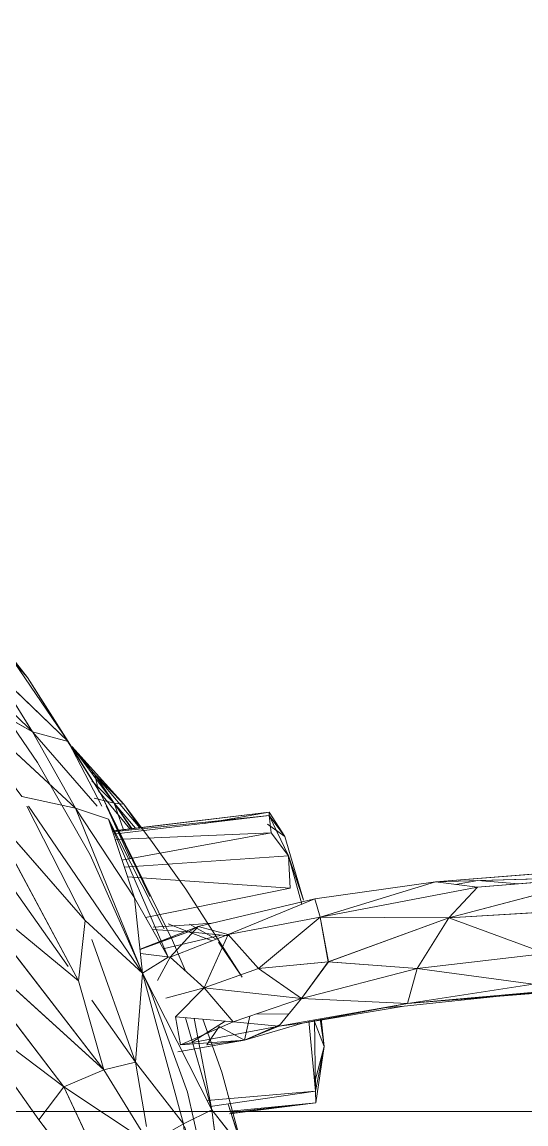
# Model space of a CAD drawing. Header units: inches. Extents: x -1767 to 184, y -1065 to 157.
# Drawn here: x -738.437 to -737.339, y -216.023 to -213.625 of the extents above; entities that cross this region are included whole.
import ezdxf

# ---------------------------------------------------------------- set-up
doc = ezdxf.new("R2010")
doc.units = ezdxf.units.IN
doc.header["$MEASUREMENT"] = 0
for name, color, linetype, lineweight in [('A-DETL-GENF', 92, 'Continuous', 9), ('E-LITE-EQPM', 33, 'Continuous', 9), ('G-IMPT', 8, 'Continuous', 9)]:
    doc.layers.add(name, color=color, linetype=linetype, lineweight=lineweight)

# ---------------------------------------------------------------- blocks, each defined once
blk = doc.blocks.new('flos_pendant16 - flos_pendant - 3D View - _3D__dwg_FLOS_AIM_Pendant_Lamps_dwg-2425-_3D_-5700993-FIRST FLOOR')
at = {"layer": 'G-IMPT'}
for p, q in [((-76.439, 1.5946), (-76.7057, 1.8888)), ((-76.4885, 1.6001), (-76.7057, 1.8888)), ((-76.5875, 1.7458), (-76.7057, 1.8888)), ((-76.5875, 1.7458), (-76.6024, 1.7588)), ((-76.6024, 1.7588), (-76.5875, 1.7458)), ((-76.5875, 1.7458), (-76.6024, 1.7575)), ((-76.439, 1.5946), (-76.5875, 1.7458)), ((-76.3571, 1.4745), (-76.5875, 1.7458)), ((-76.4002, 1.4694), (-76.5875, 1.7458)), ((-76.5875, 1.7458), (-76.5682, 1.6633)), ((-76.4885, 1.6001), (-76.6024, 1.714)), ((-76.6024, 1.714), (-76.4885, 1.6001)), ((-76.4085, 1.4684), (-76.5682, 1.6633)), ((-76.5682, 1.6633), (-76.4085, 1.4684)), ((-76.4885, 1.6001), (-76.5902, 1.6248)), ((-76.4684, 1.4613), (-76.5293, 1.5846)), ((-76.4684, 1.4613), (-76.5293, 1.5846)), ((-76.3973, 1.4697), (-76.4885, 1.6001)), ((-76.3799, 1.4718), (-76.4885, 1.6001)), ((-76.4412, 1.4645), (-76.4885, 1.6001)), ((-76.439, 1.5946), (-76.4885, 1.6001)), ((-76.439, 1.5946), (-76.2933, 1.3994)), ((-76.352, 1.4752), (-76.439, 1.5946)), ((-76.3566, 1.4746), (-76.439, 1.5946)), ((-76.498, 1.4577), (-75.6967, 1.5534)), ((-76.4964, 1.4529), (-75.6967, 1.5369)), ((-76.4925, 1.4412), (-75.6967, 1.5369)), ((-75.6967, 1.5369), (-76.4925, 1.4412)), ((-76.0282, 1.497), (-75.6967, 1.5534)), ((-75.6967, 1.5534), (-76.0282, 1.497)), ((-75.6169, 1.4296), (-75.6967, 1.5534)), ((-75.6967, 1.5369), (-75.6967, 1.5534)), ((-75.5977, 1.3307), (-75.6967, 1.5369)), ((-75.6169, 1.4296), (-75.6967, 1.5369)), ((-75.6857, 1.4489), (-75.6967, 1.5369)), ((-75.6169, 1.4296), (-75.7049, 1.4929)), ((-76.4838, 1.4147), (-75.6857, 1.4489)), ((-75.6857, 1.4489), (-76.4491, 1.3096)), ((-75.5977, 1.3307), (-75.6857, 1.4489)), ((-75.5207, 1.1052), (-75.6169, 1.4296)), ((-75.5207, 1.1052), (-75.6169, 1.4296)), ((-76.1228, 1.1602), (-76.2933, 1.3994)), ((-75.5977, 1.3307), (-76.4369, 1.2724)), ((-75.5977, 1.3307), (-75.5207, 1.1052)), ((-75.5977, 1.3307), (-75.5292, 1.0836)), ((-75.5977, 1.3307), (-75.5895, 1.1657)), ((-75.5977, 1.3307), (-75.5292, 1.0836)), ((-75.5895, 1.1657), (-75.5977, 1.3307)), ((-73.7337, 1.2867), (-74.8471, 1.1987)), ((-76.4206, 1.223), (-75.5895, 1.1657)), ((-76.4206, 1.223), (-75.5895, 1.1657)), ((-74.8471, 1.1987), (-75.463, 1.1107)), ((-74.8471, 1.1987), (-75.4355, 1.0172)), ((-73.9811, 1.2234), (-74.8471, 1.1987)), ((-74.8471, 1.1987), (-74.6327, 1.1712)), ((-73.9811, 1.2234), (-74.7784, 1.0145)), ((-74.6299, 1.2042), (-74.7438, 1.1854)), ((-74.6299, 1.2042), (-74.7438, 1.1854)), ((-73.9811, 1.2234), (-74.6327, 1.1712)), ((-74.4218, 1.1881), (-74.6299, 1.2042)), ((-74.6299, 1.2042), (-74.4218, 1.1881)), ((-76.3281, 1.0155), (-75.5895, 1.1657)), ((-76.3281, 1.0155), (-75.5895, 1.1657)), ((-75.8341, 0.7121), (-76.1228, 1.1602)), ((-74.6327, 1.1712), (-75.4355, 1.0172)), ((-74.7784, 1.0145), (-74.6327, 1.1712)), ((-75.463, 1.1107), (-76.0596, 0.9705)), ((-75.463, 1.1107), (-75.9056, 0.9293)), ((-75.463, 1.1107), (-75.4355, 1.0172)), ((-75.4355, 1.0172), (-75.9056, 0.9293)), ((-75.4355, 1.0172), (-75.7517, 0.7561)), ((-74.7784, 1.0145), (-75.4355, 1.0172)), ((-75.4355, 1.0172), (-75.3942, 0.7891)), ((-74.7784, 1.0145), (-75.3943, 0.7891)), ((-74.7784, 1.0145), (-75.3942, 0.7891)), ((-74.9406, 0.7561), (-74.7784, 1.0145)), ((-74.0471, 1.0585), (-74.7784, 1.0145)), ((-74.2835, 0.833), (-74.7784, 1.0145)), ((-76.1038, 0.9791), (-76.289, 0.9659)), ((-76.2859, 0.8822), (-76.0596, 0.9705)), ((-76.2135, 0.9843), (-76.1091, 0.943)), ((-76.0596, 0.9705), (-76.2025, 0.8138)), ((-76.1091, 0.943), (-76.0596, 0.9705)), ((-76.1038, 0.9791), (-75.9889, 0.9871)), ((-76.1036, 0.9815), (-75.9675, 0.9052)), ((-75.9056, 0.9293), (-76.0596, 0.9705)), ((-76.1091, 0.943), (-76.3567, 0.8534)), ((-76.2935, 0.9547), (-76.1091, 0.943)), ((-76.1091, 0.943), (-76.2935, 0.9547)), ((-76.2377, 0.8565), (-75.9423, 0.9265)), ((-76.2377, 0.8565), (-75.9423, 0.9265)), ((-75.9056, 0.9293), (-76.2025, 0.8138)), ((-76.1091, 0.943), (-76.0022, 0.9023)), ((-76.1091, 0.943), (-75.8993, 0.9222)), ((-75.8993, 0.9222), (-76.1091, 0.943)), ((-75.9056, 0.9293), (-76.0293, 0.6571)), ((-75.9056, 0.9293), (-75.7517, 0.7561)), ((-75.9056, 0.9293), (-75.7517, 0.7561)), ((-75.9551, 0.8908), (-75.8341, 0.7121)), ((-76.3544, 0.833), (-76.2025, 0.8138)), ((-76.2671, 0.6944), (-76.2025, 0.8138)), ((-76.0293, 0.6571), (-76.2025, 0.8138)), ((-75.3942, 0.7891), (-75.7517, 0.7561)), ((-75.5317, 0.6021), (-75.3942, 0.7891)), ((-74.9406, 0.7561), (-75.3943, 0.7891)), ((-74.9406, 0.7561), (-75.3942, 0.7891)), ((-74.2835, 0.833), (-74.9406, 0.7561)), ((-75.7517, 0.7561), (-76.0293, 0.6571)), ((-75.5317, 0.6021), (-75.7517, 0.7561)), ((-75.5317, 0.6021), (-75.7517, 0.7561)), ((-74.9406, 0.7561), (-75.5317, 0.6021)), ((-75.5317, 0.6021), (-74.9406, 0.7561)), ((-74.9901, 0.5774), (-74.9406, 0.7561)), ((-74.3468, 0.6763), (-74.9406, 0.7561)), ((-74.3468, 0.6763), (-74.9901, 0.5774)), ((-74.9901, 0.5774), (-74.3468, 0.6763)), ((-76.0293, 0.6571), (-76.2256, 0.6036)), ((-76.2256, 0.6036), (-76.0293, 0.6571)), ((-76.0293, 0.6571), (-76.1751, 0.5086)), ((-76.0293, 0.6571), (-76.1751, 0.5086)), ((-75.5317, 0.6021), (-76.0293, 0.6571)), ((-75.8809, 0.4839), (-76.0293, 0.6571)), ((-74.1846, 0.6488), (-75.0066, 0.5636)), ((-74.0581, 0.6516), (-74.9901, 0.5774)), ((-74.1846, 0.6488), (-74.9901, 0.5774)), ((-75.5317, 0.6021), (-75.8809, 0.4839)), ((-75.8809, 0.4839), (-75.5317, 0.6021)), ((-75.5317, 0.6021), (-75.6472, 0.4619)), ((-74.9901, 0.5774), (-75.6472, 0.4619)), ((-74.9901, 0.5774), (-75.5317, 0.6021)), ((-74.9901, 0.5774), (-75.5317, 0.6021)), ((-74.9901, 0.5774), (-75.5262, 0.4756)), ((-75.5262, 0.4756), (-74.9901, 0.5774)), ((-75.0066, 0.5636), (-75.5262, 0.4756)), ((-75.0066, 0.5636), (-75.1155, 0.5553)), ((-75.0066, 0.5636), (-74.4893, 0.6172)), ((-75.8809, 0.4839), (-76.1751, 0.5086)), ((-76.1751, 0.5086), (-76.1503, 0.3657)), ((-75.8231, 0.3904), (-75.7951, 0.5129)), ((-75.7664, 0.5226), (-75.5958, 0.5243)), ((-75.7664, 0.5226), (-75.5958, 0.5243)), ((-75.8809, 0.4839), (-76.1503, 0.3657)), ((-75.6472, 0.4619), (-76.1503, 0.3657)), ((-76.0889, 0.3807), (-75.9219, 0.4873)), ((-76.0889, 0.3807), (-75.9219, 0.4873)), ((-75.9524, 0.4591), (-76.0156, 0.3657)), ((-75.9524, 0.4591), (-75.8231, 0.3904)), ((-75.8809, 0.4839), (-75.6472, 0.4619)), ((-75.8231, 0.3904), (-75.5262, 0.4756)), ((-75.8231, 0.3904), (-75.6472, 0.4667)), ((-75.8231, 0.3904), (-75.6472, 0.4619)), ((-75.5262, 0.4756), (-75.6472, 0.4619)), ((-75.4602, 0.1292), (-75.4939, 0.4888)), ((-75.4682, 0.4933), (-75.4162, 0.3574)), ((-75.4656, 0.4938), (-75.4602, 0.1292)), ((-75.4656, 0.4938), (-75.4602, 0.1292)), ((-75.436, 0.499), (-75.4162, 0.3574)), ((-75.4314, 0.4998), (-75.4162, 0.3574)), ((-75.8231, 0.3904), (-76.1641, 0.3299)), ((-75.8231, 0.3904), (-76.1503, 0.3657)), ((-76.0156, 0.3657), (-75.8231, 0.3904)), ((-75.4162, 0.3574), (-75.463, 0.176)), ((-75.4162, 0.3574), (-75.4602, 0.1292)), ((-75.4162, 0.3574), (-75.4575, 0.0687)), ((-75.4602, 0.1292), (-76.0137, 0.0816)), ((-76.0137, 0.0816), (-75.4602, 0.1292)), ((-75.4602, 0.1292), (-75.9977, 0.05)), ((-75.9977, 0.05), (-75.4602, 0.1292)), ((-75.4575, 0.0687), (-75.4602, 0.1292)), ((-75.4575, 0.0687), (-75.899, 0.0138)), ((-75.4575, 0.0687), (-75.8947, 0.0276)), ((-75.4575, 0.0687), (-75.8923, 0.0202)), ((-75.4575, 0.0687), (-75.8906, 0.0148))]:
    blk.add_line(p, q, dxfattribs=at)
at = {"layer": 'G-IMPT', "flags": 128}
for points in [[(-76.4002, 1.4694), (-76.5875, 1.7458), (-76.439, 1.5946), (-76.7057, 1.8888), (-76.5875, 1.7458), (-76.6024, 1.7575)], [(-76.7057, 1.8888), (-76.4885, 1.6001), (-76.439, 1.5946), (-76.3566, 1.4746)], [(-76.3571, 1.4745), (-76.5875, 1.7458), (-76.5682, 1.6633)], [(-76.3799, 1.4718), (-76.4885, 1.6001), (-76.5902, 1.6248)], [(-76.4412, 1.4645), (-76.4885, 1.6001), (-76.3973, 1.4697)], [(-76.352, 1.4752), (-76.439, 1.5946), (-76.35, 1.4754)], [(-76.4964, 1.4529), (-75.6967, 1.5369), (-75.6169, 1.4296), (-75.7049, 1.4929)], [(-76.4943, 1.4582), (-75.6967, 1.5534), (-75.6169, 1.4296)], [(-75.6857, 1.4489), (-75.6967, 1.5369), (-75.6967, 1.5534)], [(-75.6967, 1.5369), (-75.5977, 1.3307), (-75.6857, 1.4489)], [(-76.4838, 1.4147), (-75.6857, 1.4489), (-76.4491, 1.3096)], [(-76.4369, 1.2724), (-75.5977, 1.3307), (-75.5207, 1.1052)], [(-74.0471, 1.0585), (-73.9811, 1.2234), (-74.8471, 1.1987), (-73.7337, 1.2867)], [(-75.9056, 0.9293), (-75.463, 1.1107), (-75.4355, 1.0172), (-74.8471, 1.1987), (-75.463, 1.1107)], [(-74.8471, 1.1987), (-74.6327, 1.1712), (-75.4355, 1.0172)], [(-74.6327, 1.1712), (-73.9811, 1.2234), (-74.7784, 1.0145), (-74.2835, 0.833), (-74.0471, 1.0585)], [(-74.0471, 1.0585), (-74.7784, 1.0145), (-74.6327, 1.1712)], [(-75.463, 1.1107), (-76.0596, 0.9705), (-75.9056, 0.9293)], [(-75.3943, 0.7891), (-75.4355, 1.0172), (-75.9056, 0.9293)], [(-75.7517, 0.7561), (-75.4355, 1.0172), (-74.7784, 1.0145)], [(-74.7784, 1.0145), (-74.9406, 0.7561), (-74.9901, 0.5774), (-74.0581, 0.6516)], [(-76.2135, 0.9843), (-76.1091, 0.943), (-76.0596, 0.9705), (-76.3568, 0.8545)], [(-75.9889, 0.9871), (-76.1038, 0.9791), (-76.289, 0.9659)], [(-76.0596, 0.9705), (-76.2025, 0.8138), (-75.9056, 0.9293)], [(-75.9884, 0.8971), (-76.1091, 0.943), (-76.2565, 0.8896)], [(-76.2025, 0.8138), (-76.0293, 0.6571), (-75.9056, 0.9293)], [(-76.3544, 0.833), (-76.2025, 0.8138), (-76.2671, 0.6944)], [(-75.5317, 0.6021), (-75.3943, 0.7891), (-75.7517, 0.7561)], [(-74.2835, 0.833), (-74.9406, 0.7561), (-74.3468, 0.6763), (-74.0581, 0.6516), (-73.5631, 0.6885)], [(-75.7517, 0.7561), (-76.0293, 0.6571), (-75.5317, 0.6021)], [(-76.0293, 0.6571), (-75.8809, 0.4839), (-75.6472, 0.4619), (-75.5317, 0.6021)], [(-74.9901, 0.5774), (-75.6472, 0.4619), (-75.5262, 0.4756), (-75.0066, 0.5636), (-75.1155, 0.5553)], [(-76.1503, 0.3657), (-76.1751, 0.5086), (-75.8809, 0.4839)], [(-75.7951, 0.5129), (-75.8231, 0.3904), (-75.6472, 0.4619), (-76.1503, 0.3657), (-75.8809, 0.4839)], [(-76.1503, 0.3657), (-75.8231, 0.3904), (-75.6472, 0.4667)], [(-76.0565, 0.349), (-75.8231, 0.3904), (-75.5262, 0.4756)], [(-75.4575, 0.0687), (-75.4602, 0.1292), (-75.4939, 0.4888)], [(-75.4682, 0.4933), (-75.4162, 0.3574), (-75.436, 0.499)], [(-75.463, 0.176), (-75.4162, 0.3574), (-75.4314, 0.4998)], [(-75.4602, 0.1292), (-75.4162, 0.3574), (-75.4575, 0.0687)], [(-75.8947, 0.0276), (-75.4575, 0.0687), (-75.8923, 0.0202)]]:
    blk.add_lwpolyline(points, dxfattribs=at)
blk.add_lwpolyline([(-76.0156, 0.3657), (-75.9524, 0.4591), (-75.8231, 0.3904)], close=True, dxfattribs=at)
blk = doc.blocks.new('flos_pendant16 - flos_pendant - 3D View - _3D__dwg-5700992-FIRST FLOOR')
at = {"xscale": 0.426201584994806, "yscale": 0.426201584994806, "zscale": 0.426201584994806}
blk.add_blockref('flos_pendant16 - flos_pendant - 3D View - _3D__dwg_FLOS_AIM_Pendant_Lamps_dwg-2425-_3D_-5700993-FIRST FLOOR', (0.7054, -0.3763), dxfattribs=at)
blk = doc.blocks.new('flos_pendant16 - flos_pendant16 2-5682999-FIRST FLOOR')
blk.add_blockref('flos_pendant16 - flos_pendant - 3D View - _3D__dwg-5700992-FIRST FLOOR', (0, 0))
blk = doc.blocks.new('flos_pendant16 - flos_pendant - 3D View - _3D__dwg_FLOS_AIM_Pendant_Lamps_dwg-2425-_3D_-V18-FIRST FLOOR')
at = {"layer": 'G-IMPT'}
for p, q in [((-89.4212, -1.0392), (-89.446, -0.2337)), ((-89.0061, -0.3189), (-88.5359, -1.0722)), ((-89.0061, -0.3189), (-88.6789, -1.2289)), ((-89.27, -0.9815), (-89.2728, -0.3959)), ((-89.391, -0.4811), (-89.3057, -1.141)), ((-89.4899, -1.2262), (-89.5587, -0.8248)), ((-89.5067, -1.0613), (-89.5587, -0.8248)), ((-89.4212, -1.0392), (-89.5587, -0.8248)), ((-89.27, -0.9815), (-89.0858, -0.899)), ((-89.0858, -0.899), (-88.8906, -1.2949)), ((-89.0858, -0.899), (-88.6789, -1.2289)), ((-89.27, -0.9815), (-89.4212, -1.0392)), ((-89.27, -0.9815), (-89.1353, -1.7678)), ((-89.27, -0.9815), (-89.0556, -1.3197)), ((-89.27, -0.9815), (-89.0556, -1.3197)), ((-89.0795, -0.9861), (-89.0556, -1.3197)), ((-89.0795, -0.9861), (-89.0556, -1.3197)), ((-89.3315, -1.5209), (-89.4212, -1.0392)), ((-89.3762, -1.5128), (-89.4212, -1.0392)), ((-89.1353, -1.7678), (-89.4212, -1.0392)), ((-88.5359, -1.0722), (-88.6789, -1.2289)), ((-88.6789, -1.2289), (-88.5359, -1.0722)), ((-88.5359, -1.0722), (-88.1895, -1.6771)), ((-89.1683, -1.6716), (-89.3057, -1.141)), ((-89.4184, -1.5052), (-89.4899, -1.2262)), ((-88.8906, -1.2949), (-88.6789, -1.2289)), ((-88.8906, -1.2949), (-88.6789, -1.2289)), ((-88.0878, -2.1775), (-88.6789, -1.2289)), ((-88.1895, -1.6771), (-88.6789, -1.2289)), ((-88.1895, -1.6771), (-88.6789, -1.2289)), ((-89.1353, -1.7678), (-89.0556, -1.3197)), ((-89.0556, -1.3197), (-88.8906, -1.2949)), ((-88.8642, -1.656), (-89.0556, -1.3197)), ((-88.8938, -1.9645), (-89.0556, -1.3197)), ((-89.0556, -1.3197), (-88.8938, -1.9645)), ((-89.0556, -1.3197), (-88.8642, -1.656)), ((-88.8054, -1.7596), (-88.8906, -1.2949)), ((-88.0878, -2.1775), (-88.8906, -1.2949)), ((-88.239, -2.3259), (-88.8906, -1.2949)), ((-89.1683, -1.6716), (-88.9263, -2.3946)), ((-89.3525, -1.7623), (-89.303, -1.919)), ((-89.2728, -1.8365), (-89.1353, -1.7678)), ((-88.8741, -2.6393), (-89.1353, -1.7678)), ((-88.6361, -2.6726), (-89.1353, -1.7678)), ((-89.1298, -2.1555), (-89.1353, -1.7678)), ((-89.1353, -1.7678), (-88.8686, -2.0647)), ((-89.1353, -1.7678), (-88.6361, -2.6726)), ((-88.8054, -1.7596), (-88.8686, -2.0647)), ((-88.8686, -2.0647), (-88.8054, -1.7596)), ((-88.8054, -1.7596), (-88.4122, -2.6971)), ((-88.8054, -1.7596), (-88.239, -2.3259)), ((-88.239, -2.3259), (-88.8054, -1.7596)), ((-89.2728, -1.8365), (-89.1298, -2.1555)), ((-89.2728, -1.8365), (-89.0363, -2.5679)), ((-89.2728, -1.8365), (-89.0363, -2.5679)), ((-88.0356, -3.1012), (-88.76, -1.8387)), ((-88.76, -1.8387), (-88.0356, -3.1012)), ((-89.303, -1.919), (-89.0116, -2.6971)), ((-89.0363, -2.5679), (-89.266, -1.9826)), ((-89.0363, -2.5679), (-89.266, -1.9826)), ((-88.6277, -2.6734), (-88.8686, -2.0647)), ((-88.4122, -2.6971), (-88.8686, -2.0647)), ((-88.8686, -2.0647), (-88.6277, -2.6734)), ((-89.2092, -2.1551), (-89.0116, -2.6971)), ((-88.8741, -2.6393), (-89.1298, -2.1555)), ((-89.1298, -2.1555), (-89.0363, -2.5679)), ((-88.8741, -2.6393), (-89.1298, -2.1555)), ((-89.1298, -2.1555), (-89.0363, -2.5679)), ((-89.1276, -2.357), (-89.0329, -2.6347)), ((-89.0329, -2.6347), (-89.1276, -2.357)), ((-88.9263, -2.3946), (-88.7036, -2.8895)), ((-88.8741, -2.6393), (-89.0363, -2.5679)), ((-89.0084, -2.637), (-88.8686, -2.983)), ((-88.6926, -3.049), (-88.9853, -2.6392)), ((-88.8741, -2.6393), (-88.6074, -2.7246)), ((-88.8741, -2.6393), (-88.2033, -3.3899)), ((-88.8741, -2.6393), (-88.6926, -3.049)), ((-88.6074, -2.7246), (-88.8741, -2.6393)), ((-88.8686, -2.983), (-89.0116, -2.6971)), ((-88.6074, -2.7246), (-88.2033, -3.3899)), ((-88.6926, -3.3267), (-88.9714, -2.7763)), ((-88.6926, -3.3267), (-88.9714, -2.7763)), ((-88.3875, -3.4586), (-88.7036, -2.8895)), ((-88.8686, -2.983), (-88.6926, -3.3267)), ((-88.6926, -3.049), (-88.8686, -2.983)), ((-88.6322, -3.4119), (-88.8686, -2.983)), ((-88.8686, -2.983), (-88.5277, -3.3789)), ((-88.2033, -3.3899), (-88.6926, -3.049)), ((-88.6926, -3.049), (-88.2859, -3.5282)), ((-88.6926, -3.049), (-88.5277, -3.3789)), ((-88.316, -3.915), (-88.6926, -3.3267)), ((-88.6926, -3.3267), (-88.3765, -3.7638))]:
    blk.add_line(p, q, dxfattribs=at)
at = {"layer": 'G-IMPT', "flags": 128}
for points in [[(-89.5067, -1.0613), (-89.5587, -0.8248), (-89.5367, -0.3959), (-89.446, -0.2337)], [(-89.4212, -1.0392), (-89.446, -0.2337), (-89.2733, -0.9675)], [(-88.6789, -1.2289), (-89.0061, -0.3189), (-89.0858, -0.899)], [(-88.2693, -1.064), (-88.1895, -1.6771), (-88.5359, -1.0722), (-89.0061, -0.3189)], [(-89.5587, -0.8248), (-89.4212, -1.0392), (-89.3315, -1.5209)], [(-88.0878, -2.1775), (-88.6789, -1.2289), (-89.0858, -0.899), (-88.8906, -1.2949)], [(-89.27, -0.9815), (-89.4212, -1.0392), (-89.3762, -1.5128)], [(-89.4212, -1.0392), (-89.1353, -1.7678), (-89.27, -0.9815)], [(-88.8686, -2.0647), (-89.1353, -1.7678), (-89.0556, -1.3197)], [(-89.0556, -1.3197), (-88.8906, -1.2949), (-88.239, -2.3259)], [(-88.8054, -1.7596), (-88.8906, -1.2949), (-88.0878, -2.1775)], [(-89.1353, -1.7678), (-89.2728, -1.8365), (-89.1298, -2.1555), (-89.1353, -1.7678)], [(-89.0363, -2.5679), (-88.8741, -2.6393), (-89.1353, -1.7678)], [(-88.8054, -1.7596), (-88.4122, -2.6971), (-88.8686, -2.0647)], [(-89.1432, -2.3457), (-89.0116, -2.6971), (-89.2092, -2.1551)], [(-89.0084, -2.637), (-88.8686, -2.983), (-88.5277, -3.3789), (-88.6322, -3.4119), (-88.2967, -3.9178), (-87.5682, -4.6161)], [(-88.9853, -2.6392), (-88.6926, -3.049), (-88.8741, -2.6393), (-88.2033, -3.3899), (-88.2143, -3.6126), (-87.9448, -3.7391)], [(-88.6926, -3.049), (-88.8686, -2.983), (-88.9715, -2.7772)], [(-88.6926, -3.3267), (-88.8686, -2.983), (-88.6322, -3.4119), (-88.316, -3.915)], [(-87.8376, -4.0277), (-88.2143, -3.6126), (-88.5277, -3.3789), (-88.6926, -3.049)], [(-88.2033, -3.3899), (-88.6926, -3.049), (-88.2859, -3.5282)], [(-88.5253, -3.5053), (-88.3765, -3.7638), (-88.6926, -3.3267), (-88.316, -3.915), (-88.3765, -3.7638), (-88.4313, -3.5624)]]:
    blk.add_lwpolyline(points, dxfattribs=at)
blk = doc.blocks.new('flos_pendant16 - flos_pendant - 3D View - _3D__dwg-V19-FIRST FLOOR')
at = {"xscale": 0.426201584994806, "yscale": 0.426201584994806, "zscale": 0.426201584994806}
blk.add_blockref('flos_pendant16 - flos_pendant - 3D View - _3D__dwg_FLOS_AIM_Pendant_Lamps_dwg-2425-_3D_-V18-FIRST FLOOR', (0.7054, -0.3763), dxfattribs=at)
blk = doc.blocks.new('flos_pendant16 - flos_pendant16 2-V20-FIRST FLOOR')
blk.add_blockref('flos_pendant16 - flos_pendant - 3D View - _3D__dwg-V19-FIRST FLOOR', (0, 0))

msp = doc.modelspace()

# ---------------------------------------------------------------- hatches: boundary and pattern name
at = {"layer": 'A-DETL-GENF'}
h = msp.add_hatch(dxfattribs=at)
h.set_pattern_fill('FP1_12', style=0, pattern_type=2)
h.set_pattern_definition([(0, (0, 0), (0, 6), [])])
h.paths.add_polyline_path([(-850.187, -314.9479), (-830.0626, -314.9479), (-830.0626, -299.7935), (-556.7791, -299.7935), (-556.7791, -106.8365), (-967.9152, -51.6245), (-967.9152, -314.9479), (-962.3651, -314.9479), (-962.3651, -308.8001), (-932.3651, -308.8001), (-932.3651, -314.9479), (-853.937, -314.9479)], flags=0)
h.paths.add_polyline_path([(-751.7044, -218.2571), (-751.7044, -218.257), (-751.6517, -218.2502)], flags=0)
h.paths.add_polyline_path([(-801.0716, -213.4245), (-801.0716, -213.4244), (-801.0102, -213.4245)], flags=0)

# ---------------------------------------------------------------- block references
at = {"layer": 'E-LITE-EQPM', "rotation": 185.4644837373745}
msp.add_blockref('flos_pendant16 - flos_pendant16 2-V20-FIRST FLOOR', (-775.181, -220.3702), dxfattribs=at)
at = {"layer": 'E-LITE-EQPM'}
msp.add_blockref('flos_pendant16 - flos_pendant16 2-5682999-FIRST FLOOR', (-706.3416, -215.6305), dxfattribs=at)

doc.saveas('drawing.dxf')
